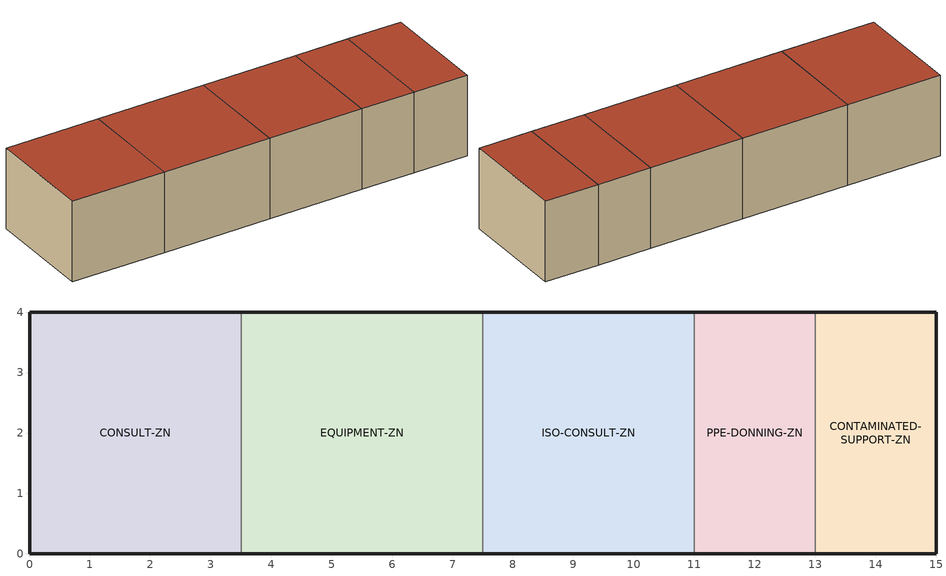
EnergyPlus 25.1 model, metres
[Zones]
CONSULT-ZN
 floor ground (EW2A10 Opaque Construction): 0,0 0,4 3.5,4 3.5,0 z0
 wall outside (EW2A10 Opaque Construction): 3.5,4 0,4 0,0 3.5,0 z0:3
 wall to EQUIPMENT-ZN (EW2A10 Opaque Construction): 3.5,0 3.5,4 z0:3
 roof outside (EW2A10 Opaque Construction): 3.5,0 3.5,4 0,4 0,0 z3
CONTAMINATED-SUPPORT-ZN
 floor ground (EW2A10 Opaque Construction): 13,0 13,4 15,4 15,0 z0
 wall outside (EW2A10 Opaque Construction): 13,0 15,0 15,4 13,4 z0:3
 wall to PPE-DONNING-ZN (EW2A10 Opaque Construction): 13,4 13,0 z0:3
 roof outside (EW2A10 Opaque Construction): 15,0 15,4 13,4 13,0 z3
EQUIPMENT-ZN
 floor ground (EW2A10 Opaque Construction): 3.5,0 3.5,4 7.5,4 7.5,0 z0
 wall outside (EW2A10 Opaque Construction): 3.5,0 7.5,0 / 7.5,4 3.5,4 z0:3
 wall to ISO-CONSULT-ZN (EW2A10 Opaque Construction): 7.5,0 7.5,4 z0:3
 roof outside (EW2A10 Opaque Construction): 7.5,0 7.5,4 3.5,4 3.5,0 z3
ISO-CONSULT-ZN
 floor ground (EW2A10 Opaque Construction): 7.5,0 7.5,4 11,4 11,0 z0
 wall outside (EW2A10 Opaque Construction): 11,4 7.5,4 / 7.5,0 11,0 z0:3
 wall to PPE-DONNING-ZN (EW2A10 Opaque Construction): 11,0 11,4 z0:3
 roof outside (EW2A10 Opaque Construction): 11,0 11,4 7.5,4 7.5,0 z3
PPE-DONNING-ZN
 floor ground (EW2A10 Opaque Construction): 11,0 11,4 13,4 13,0 z0
 wall outside (EW2A10 Opaque Construction): 13,4 11,4 / 11,0 13,0 z0:3
 roof outside (EW2A10 Opaque Construction): 13,0 13,4 11,4 11,0 z3
[Building]
EW2A10 Clinic Isolation Flow
[Material]
EW2A10 Opaque Material: Roughness=Smooth; Thickness {m}=0.2; Conductivity {W/m-K}=0.5; Density {kg/m3}=800; Specific Heat {J/kg-K}=900; Thermal Absorptance=0.9; Solar Absorptance=0.7; Visible Absorptance=0.7
[Construction]
EW2A10 Opaque Construction: EW2A10 Opaque Material
[Zone] Multiplier=1; Part of Total Floor Area=Yes
CONSULT-ZN; CONTAMINATED-SUPPORT-ZN; EQUIPMENT-ZN; ISO-CONSULT-ZN; PPE-DONNING-ZN
[Space]
Name | Zone
CONSULT | CONSULT-ZN
CONTAMINATED-SUPPORT | CONTAMINATED-SUPPORT-ZN
EQUIPMENT | EQUIPMENT-ZN
ISO-CONSULT | ISO-CONSULT-ZN
PPE-DONNING | PPE-DONNING-ZN
[Lights] Design Level Calculation Method=Watts/Area; Fraction Replaceable=1
Name | Zone or ZoneList or Space or SpaceList | Schedule | Watts per Floor Area {W/m2}
CONSULT Lights | CONSULT | ConsultSchedule | 10
CONTAMINATED-SUPPORT Lights | CONTAMINATED-SUPPORT | ContaminatedSupportLowOccupancy | 8
EQUIPMENT Lights | EQUIPMENT | EquipmentSchedule | 9
ISO-CONSULT Lights | ISO-CONSULT | IsolationConsultSchedule | 10
PPE-DONNING Lights | PPE-DONNING | PPESupportSchedule | 8
[People] Number of People Calculation Method=People/Area; Fraction Radiant=0.3; Activity Level Schedule=EW2A10 Activity 120W
Name | Zone or ZoneList or Space or SpaceList | Number of People Schedule | People per Floor Area {person/m2}
CONSULT People | CONSULT | ConsultSchedule | 0.1
CONTAMINATED-SUPPORT People | CONTAMINATED-SUPPORT | ContaminatedSupportLowOccupancy | 0.0125
EQUIPMENT People | EQUIPMENT | EquipmentSchedule | 0.025
ISO-CONSULT People | ISO-CONSULT | IsolationConsultSchedule | 0.07
PPE-DONNING People | PPE-DONNING | PPESupportSchedule | 0.025
[ElectricEquipment] Design Level Calculation Method=Watts/Area
Name | Zone or ZoneList or Space or SpaceList | Schedule | Watts per Floor Area {W/m2}
CONSULT Equipment | CONSULT | ConsultSchedule | 8
CONTAMINATED-SUPPORT Equipment | CONTAMINATED-SUPPORT | ContaminatedSupportLowOccupancy | 7
EQUIPMENT Equipment | EQUIPMENT | EquipmentSchedule | 24
ISO-CONSULT Equipment | ISO-CONSULT | IsolationConsultSchedule | 10
PPE-DONNING Equipment | PPE-DONNING | PPESupportSchedule | 5
[ZoneControl:Thermostat] Temperature Difference Between Cutout And Setpoint {deltaC}=0
Name | Zone or ZoneList | Control Type Schedule | Control 1
CONSULT-ZN Thermostat | CONSULT-ZN | CONSULT-ZN Thermostat Schedule | CONSULT Thermostat
CONTAMINATED-SUPPORT-ZN Thermostat | CONTAMINATED-SUPPORT-ZN | CONTAMINATED-SUPPORT-ZN Thermostat Schedule | CONTAMINATED-SUPPORT Thermostat
EQUIPMENT-ZN Thermostat | EQUIPMENT-ZN | EQUIPMENT-ZN Thermostat Schedule | EQUIPMENT Thermostat
ISO-CONSULT-ZN Thermostat | ISO-CONSULT-ZN | ISO-CONSULT-ZN Thermostat Schedule | ISO-CONSULT Thermostat
PPE-DONNING-ZN Thermostat | PPE-DONNING-ZN | PPE-DONNING-ZN Thermostat Schedule | PPE-DONNING Thermostat
[ThermostatSetpoint:DualSetpoint] Heating Setpoint Temperature Schedule=EW2A10 Heating 20C; Cooling Setpoint Temperature Schedule=EW2A10 Cooling 24C
CONSULT Thermostat; CONTAMINATED-SUPPORT Thermostat; EQUIPMENT Thermostat; ISO-CONSULT Thermostat; PPE-DONNING Thermostat
[ZoneHVAC:IdealLoadsAirSystem] Availability Schedule=EW2A10 Always On
Name | Design Specification Outdoor Air Object
CONSULT IDEAL LOADS | CONSULT Outdoor Air
CONTAMINATED-SUPPORT IDEAL LOADS | CONTAMINATED-SUPPORT Outdoor Air
EQUIPMENT IDEAL LOADS | EQUIPMENT Outdoor Air
ISO-CONSULT IDEAL LOADS | ISO-CONSULT Outdoor Air
PPE-DONNING IDEAL LOADS | PPE-DONNING Outdoor Air
[DesignSpecification:OutdoorAir] Outdoor Air Method=Sum; Outdoor Air Flow per Person {m3/s-person}=0.004; Outdoor Air Flow per Zone {m3/s}=0; Outdoor Air Flow Air Changes per Hour {1/hr}=0
Name | Outdoor Air Flow per Zone Floor Area {m3/s-m2}
CONSULT Outdoor Air | 0.0008
CONTAMINATED-SUPPORT Outdoor Air | 0.0012
EQUIPMENT Outdoor Air | 0.0006
ISO-CONSULT Outdoor Air | 0.0015
PPE-DONNING Outdoor Air | 0.001
[Zone equipment]
CONSULT-ZN: CONSULT IDEAL LOADS
CONTAMINATED-SUPPORT-ZN: CONTAMINATED-SUPPORT IDEAL LOADS
EQUIPMENT-ZN: EQUIPMENT IDEAL LOADS
ISO-CONSULT-ZN: ISO-CONSULT IDEAL LOADS
PPE-DONNING-ZN: PPE-DONNING IDEAL LOADS
[Schedule:Day:Interval]
ConsultSchedule Default Day: No, 07:00, 0.05, 09:00, 0.35, 17:00, 0.75, 20:00, 0.2, 24:00, 0.05
EW2A10 Activity 120W Default Day: No, 24:00, 120
EW2A10 Heating 20C Default Day: No, 24:00, 20
EW2A10 Cooling 24C Default Day: No, 24:00, 24
EW2A10 Always On Default Day: No, 24:00, 1
ContaminatedSupportLowOccupancy Default Day: No, 07:00, 0.01, 09:00, 0.08, 18:00, 0.18, 22:00, 0.03, 24:00, 0.01
EquipmentSchedule Default Day: No, 07:00, 0.1, 09:00, 0.5, 18:00, 0.9, 22:00, 0.2, 24:00, 0.1
IsolationConsultSchedule Default Day: No, 07:00, 0.05, 09:00, 0.25, 17:00, 0.55, 20:00, 0.15, 24:00, 0.05
PPESupportSchedule Default Day: No, 07:00, 0.02, 09:00, 0.15, 18:00, 0.35, 22:00, 0.05, 24:00, 0.02
[Schedule:Week:Daily]
ConsultSchedule Week Rule - Jan1-Dec31: ConsultSchedule Default Day, ConsultSchedule Default Day, ConsultSchedule Default Day, ConsultSchedule Default Day, ConsultSchedule Default Day, ConsultSchedule Default Day, ConsultSchedule Default Day, ConsultSchedule Default Day, ConsultSchedule Default Day, ConsultSchedule Default Day, ConsultSchedule Default Day, ConsultSchedule Default Day
EW2A10 Activity 120W Week Rule - Jan1-Dec31: EW2A10 Activity 120W Default Day, EW2A10 Activity 120W Default Day, EW2A10 Activity 120W Default Day, EW2A10 Activity 120W Default Day, EW2A10 Activity 120W Default Day, EW2A10 Activity 120W Default Day, EW2A10 Activity 120W Default Day, EW2A10 Activity 120W Default Day, EW2A10 Activity 120W Default Day, EW2A10 Activity 120W Default Day, EW2A10 Activity 120W Default Day, EW2A10 Activity 120W Default Day
EW2A10 Heating 20C Week Rule - Jan1-Dec31: EW2A10 Heating 20C Default Day, EW2A10 Heating 20C Default Day, EW2A10 Heating 20C Default Day, EW2A10 Heating 20C Default Day, EW2A10 Heating 20C Default Day, EW2A10 Heating 20C Default Day, EW2A10 Heating 20C Default Day, EW2A10 Heating 20C Default Day, EW2A10 Heating 20C Default Day, EW2A10 Heating 20C Default Day, EW2A10 Heating 20C Default Day, EW2A10 Heating 20C Default Day
EW2A10 Cooling 24C Week Rule - Jan1-Dec31: EW2A10 Cooling 24C Default Day, EW2A10 Cooling 24C Default Day, EW2A10 Cooling 24C Default Day, EW2A10 Cooling 24C Default Day, EW2A10 Cooling 24C Default Day, EW2A10 Cooling 24C Default Day, EW2A10 Cooling 24C Default Day, EW2A10 Cooling 24C Default Day, EW2A10 Cooling 24C Default Day, EW2A10 Cooling 24C Default Day, EW2A10 Cooling 24C Default Day, EW2A10 Cooling 24C Default Day
EW2A10 Always On Week Rule - Jan1-Dec31: EW2A10 Always On Default Day, EW2A10 Always On Default Day, EW2A10 Always On Default Day, EW2A10 Always On Default Day, EW2A10 Always On Default Day, EW2A10 Always On Default Day, EW2A10 Always On Default Day, EW2A10 Always On Default Day, EW2A10 Always On Default Day, EW2A10 Always On Default Day, EW2A10 Always On Default Day, EW2A10 Always On Default Day
ContaminatedSupportLowOccupancy Week Rule - Jan1-Dec31: ContaminatedSupportLowOccupancy Default Day, ContaminatedSupportLowOccupancy Default Day, ContaminatedSupportLowOccupancy Default Day, ContaminatedSupportLowOccupancy Default Day, ContaminatedSupportLowOccupancy Default Day, ContaminatedSupportLowOccupancy Default Day, ContaminatedSupportLowOccupancy Default Day, ContaminatedSupportLowOccupancy Default Day, ContaminatedSupportLowOccupancy Default Day, ContaminatedSupportLowOccupancy Default Day, ContaminatedSupportLowOccupancy Default Day, ContaminatedSupportLowOccupancy Default Day
EquipmentSchedule Week Rule - Jan1-Dec31: EquipmentSchedule Default Day, EquipmentSchedule Default Day, EquipmentSchedule Default Day, EquipmentSchedule Default Day, EquipmentSchedule Default Day, EquipmentSchedule Default Day, EquipmentSchedule Default Day, EquipmentSchedule Default Day, EquipmentSchedule Default Day, EquipmentSchedule Default Day, EquipmentSchedule Default Day, EquipmentSchedule Default Day
IsolationConsultSchedule Week Rule - Jan1-Dec31: IsolationConsultSchedule Default Day, IsolationConsultSchedule Default Day, IsolationConsultSchedule Default Day, IsolationConsultSchedule Default Day, IsolationConsultSchedule Default Day, IsolationConsultSchedule Default Day, IsolationConsultSchedule Default Day, IsolationConsultSchedule Default Day, IsolationConsultSchedule Default Day, IsolationConsultSchedule Default Day, IsolationConsultSchedule Default Day, IsolationConsultSchedule Default Day
PPESupportSchedule Week Rule - Jan1-Dec31: PPESupportSchedule Default Day, PPESupportSchedule Default Day, PPESupportSchedule Default Day, PPESupportSchedule Default Day, PPESupportSchedule Default Day, PPESupportSchedule Default Day, PPESupportSchedule Default Day, PPESupportSchedule Default Day, PPESupportSchedule Default Day, PPESupportSchedule Default Day, PPESupportSchedule Default Day, PPESupportSchedule Default Day
[Schedule:Year]
ConsultSchedule: ConsultSchedule Week Rule - Jan1-Dec31, 1, 1, 12, 31
EW2A10 Activity 120W: EW2A10 Activity 120W Week Rule - Jan1-Dec31, 1, 1, 12, 31
EW2A10 Heating 20C: EW2A10 Heating 20C Week Rule - Jan1-Dec31, 1, 1, 12, 31
EW2A10 Cooling 24C: EW2A10 Cooling 24C Week Rule - Jan1-Dec31, 1, 1, 12, 31
EW2A10 Always On: EW2A10 Always On Week Rule - Jan1-Dec31, 1, 1, 12, 31
ContaminatedSupportLowOccupancy: ContaminatedSupportLowOccupancy Week Rule - Jan1-Dec31, 1, 1, 12, 31
EquipmentSchedule: EquipmentSchedule Week Rule - Jan1-Dec31, 1, 1, 12, 31
IsolationConsultSchedule: IsolationConsultSchedule Week Rule - Jan1-Dec31, 1, 1, 12, 31
PPESupportSchedule: PPESupportSchedule Week Rule - Jan1-Dec31, 1, 1, 12, 31
[Schedule:Compact]
CONSULT-ZN Thermostat Schedule; CONTAMINATED-SUPPORT-ZN Thermostat Schedule; EQUIPMENT-ZN Thermostat Schedule; ISO-CONSULT-ZN Thermostat Schedule; PPE-DONNING-ZN Thermostat Schedule: Through: 12/31, For: AllDays, Until: 24:00, 4
